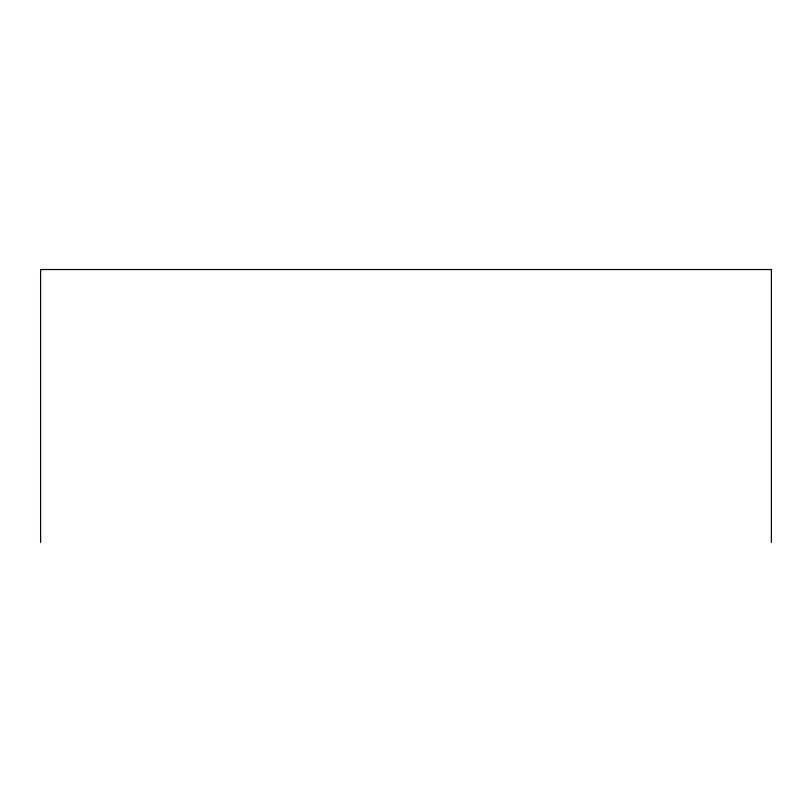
<?xml version="1.0" encoding="UTF-8"?>
<svg xmlns="http://www.w3.org/2000/svg" width="812" height="812" viewBox="0 0 812 812"><rect width="100%" height="100%" fill="white"/><g stroke="black" fill="none" stroke-linecap="round" stroke-linejoin="round"><path stroke-width="1.22" d="M771.4 542.467L771.4 269.533L40.6 269.533L40.6 542.467"/></g></svg>
